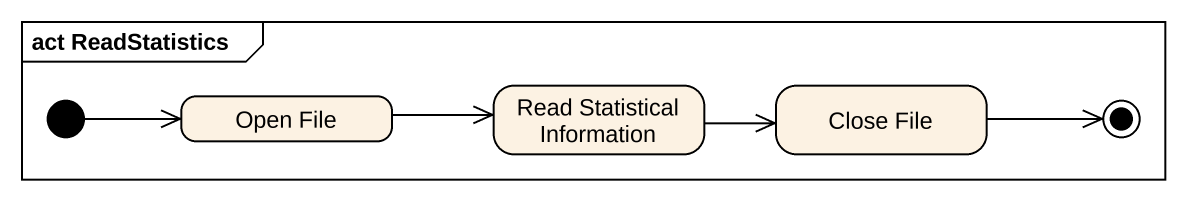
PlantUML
@startuml
mainframe act ReadStatistics
hide empty description
state "Open File" as Open_File
state "Read Statistical Information" as Read_Statistical_Information
state "Close File" as Close_File
[*] -right-> Open_File
Open_File -right-> Read_Statistical_Information
Read_Statistical_Information -right-> Close_File
Close_File -right-> [*]
@enduml
